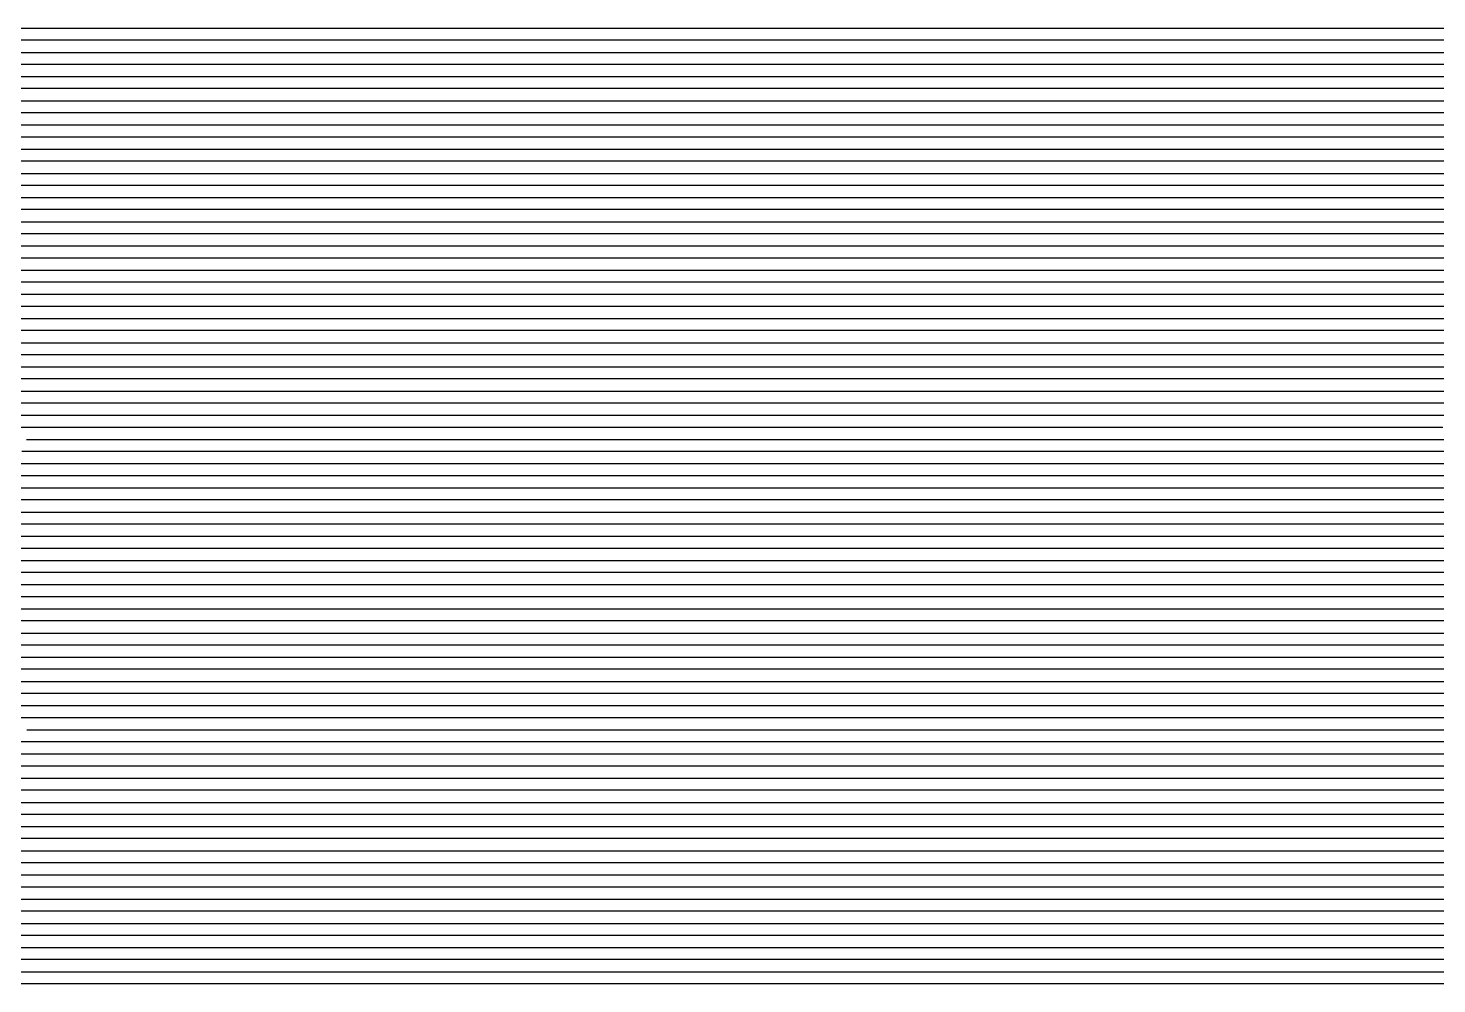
# Model space of a CAD drawing. Header units: metres. Extents: x -6.9 to 6.9, y -7 to 7.
# Drawn here: x -3.217 to -2.053, y -5.894 to -5.104 of the extents above; entities that cross this region are included whole.
import ezdxf

# ---------------------------------------------------------------- set-up
doc = ezdxf.new("R2010")
doc.units = ezdxf.units.M

msp = doc.modelspace()

# ---------------------------------------------------------------- linework, layer by layer
for p, q in [((-3.406501, -5.103531, -0.311699), (-3.084533, -5.103531, -0.27718)), ((-3.084533, -5.103531, -0.27718), (-2.847, -5.103531, -0.251099)), ((-2.847, -5.103531, -0.251099), (-2.636238, -5.103531, -0.228145)), ((-2.636238, -5.103531, -0.228145), (-2.352126, -5.103531, -0.196496)), ((-2.352126, -5.103531, -0.196496), (-2.200709, -5.103531, -0.179745)), ((-2.200709, -5.103531, -0.179745), (-1.874787, -5.103531, -0.142914)), ((-3.421571, -5.123531, -0.312672), (-3.092429, -5.123531, -0.277384)), ((-3.088481, -5.113531, -0.277282), (-3.414036, -5.113531, -0.312185)), ((-3.092429, -5.123531, -0.277384), (-2.859813, -5.123531, -0.251843)), ((-2.853406, -5.113531, -0.251471), (-3.088481, -5.113531, -0.277282)), ((-2.859813, -5.123531, -0.251843), (-2.643024, -5.123531, -0.228232)), ((-2.639631, -5.113531, -0.228188), (-2.853406, -5.113531, -0.251471)), ((-2.643024, -5.123531, -0.228232), (-2.363671, -5.123531, -0.197113)), ((-2.357898, -5.113531, -0.196804), (-2.639631, -5.113531, -0.228188)), ((-2.363671, -5.123531, -0.197113), (-2.206513, -5.123531, -0.179727)), ((-2.203611, -5.113531, -0.179736), (-2.357898, -5.113531, -0.196804)), ((-2.206513, -5.123531, -0.179727), (-1.885277, -5.123531, -0.143426)), ((-1.880032, -5.113531, -0.14317), (-2.203611, -5.113531, -0.179736)), ((-3.096377, -5.133531, -0.277486), (-3.429106, -5.133531, -0.313158)), ((-2.866219, -5.133531, -0.252214), (-3.096377, -5.133531, -0.277486)), ((-2.646417, -5.133531, -0.228276), (-2.866219, -5.133531, -0.252214)), ((-2.369444, -5.133531, -0.197422), (-2.646417, -5.133531, -0.228276)), ((-2.209414, -5.133531, -0.179719), (-2.369444, -5.133531, -0.197422)), ((-1.890521, -5.133531, -0.143682), (-2.209414, -5.133531, -0.179719)), ((-3.436641, -5.143531, -0.313645), (-3.100325, -5.143531, -0.277588)), ((-3.100325, -5.143531, -0.277588), (-2.872626, -5.143531, -0.252586)), ((-2.872626, -5.143531, -0.252586), (-2.64981, -5.143531, -0.22832)), ((-2.64981, -5.143531, -0.22832), (-2.375217, -5.143531, -0.197731)), ((-2.375217, -5.143531, -0.197731), (-2.212316, -5.143531, -0.17971)), ((-2.212316, -5.143531, -0.17971), (-1.895766, -5.143531, -0.143937)), ((-3.104273, -5.153531, -0.27769), (-3.444176, -5.153531, -0.314131)), ((-2.879033, -5.153531, -0.252958), (-3.104273, -5.153531, -0.27769)), ((-2.653203, -5.153531, -0.228363), (-2.879033, -5.153531, -0.252958)), ((-2.38099, -5.153531, -0.19804), (-2.653203, -5.153531, -0.228363)), ((-2.215218, -5.153531, -0.179701), (-2.38099, -5.153531, -0.19804)), ((-1.901011, -5.153531, -0.144193), (-2.215218, -5.153531, -0.179701)), ((-3.451711, -5.163531, -0.314618), (-3.108222, -5.163531, -0.277792)), ((-3.108222, -5.163531, -0.277792), (-2.885439, -5.163531, -0.25333)), ((-2.885439, -5.163531, -0.25333), (-2.656596, -5.163531, -0.228407)), ((-2.656596, -5.163531, -0.228407), (-2.386763, -5.163531, -0.198348)), ((-2.386763, -5.163531, -0.198348), (-2.21812, -5.163531, -0.179692)), ((-2.21812, -5.163531, -0.179692), (-1.906255, -5.163531, -0.144449)), ((-3.11217, -5.173531, -0.277894), (-3.459246, -5.173531, -0.315104)), ((-2.891846, -5.173531, -0.253702), (-3.11217, -5.173531, -0.277894)), ((-2.659989, -5.173531, -0.228451), (-2.891846, -5.173531, -0.253702)), ((-2.392536, -5.173531, -0.198657), (-2.659989, -5.173531, -0.228451)), ((-2.221022, -5.173531, -0.179683), (-2.392536, -5.173531, -0.198657)), ((-1.9115, -5.173531, -0.144705), (-2.221022, -5.173531, -0.179683)), ((-3.120066, -5.193531, -0.278098), (-3.474316, -5.193531, -0.316077)), ((-3.466781, -5.183531, -0.315591), (-3.116118, -5.183531, -0.277996)), ((-2.904659, -5.193531, -0.254446), (-3.120066, -5.193531, -0.278098)), ((-3.116118, -5.183531, -0.277996), (-2.898252, -5.183531, -0.254074)), ((-2.666775, -5.193531, -0.228538), (-2.904659, -5.193531, -0.254446)), ((-2.898252, -5.183531, -0.254074), (-2.663382, -5.183531, -0.228494)), ((-2.404082, -5.193531, -0.199275), (-2.666775, -5.193531, -0.228538)), ((-2.663382, -5.183531, -0.228494), (-2.398309, -5.183531, -0.198966)), ((-2.226826, -5.193531, -0.179666), (-2.404082, -5.193531, -0.199275)), ((-2.398309, -5.183531, -0.198966), (-2.223924, -5.183531, -0.179675)), ((-1.921989, -5.193531, -0.145217), (-2.226826, -5.193531, -0.179666)), ((-2.223924, -5.183531, -0.179675), (-1.916745, -5.183531, -0.144961)), ((-3.481851, -5.203531, -0.316564), (-3.124014, -5.203531, -0.2782)), ((-3.124014, -5.203531, -0.2782), (-2.911065, -5.203531, -0.254818)), ((-2.911065, -5.203531, -0.254818), (-2.670168, -5.203531, -0.228582)), ((-2.670168, -5.203531, -0.228582), (-2.409855, -5.203531, -0.199584)), ((-2.409855, -5.203531, -0.199584), (-2.229728, -5.203531, -0.179657)), ((-2.229728, -5.203531, -0.179657), (-1.927234, -5.203531, -0.145473)), ((-3.127962, -5.213531, -0.278301), (-3.489386, -5.213531, -0.31705)), ((-2.917472, -5.213531, -0.255189), (-3.127962, -5.213531, -0.278301)), ((-2.673561, -5.213531, -0.228625), (-2.917472, -5.213531, -0.255189)), ((-2.415628, -5.213531, -0.199892), (-2.673561, -5.213531, -0.228625)), ((-2.23263, -5.213531, -0.179648), (-2.415628, -5.213531, -0.199892)), ((-1.932479, -5.213531, -0.145729), (-2.23263, -5.213531, -0.179648)), ((-3.496922, -5.223531, -0.317537), (-3.13191, -5.223531, -0.278403)), ((-3.13191, -5.223531, -0.278403), (-2.923878, -5.223531, -0.255561)), ((-2.923878, -5.223531, -0.255561), (-2.676954, -5.223531, -0.228669)), ((-2.676954, -5.223531, -0.228669), (-2.421401, -5.223531, -0.200201)), ((-2.421401, -5.223531, -0.200201), (-2.235532, -5.223531, -0.179639)), ((-2.235532, -5.223531, -0.179639), (-1.937724, -5.223531, -0.145985)), ((-3.135858, -5.233531, -0.278505), (-3.504457, -5.233531, -0.318023)), ((-2.930285, -5.233531, -0.255933), (-3.135858, -5.233531, -0.278505)), ((-2.680347, -5.233531, -0.228713), (-2.930285, -5.233531, -0.255933)), ((-2.427174, -5.233531, -0.20051), (-2.680347, -5.233531, -0.228713)), ((-2.238434, -5.233531, -0.179631), (-2.427174, -5.233531, -0.20051)), ((-1.942968, -5.233531, -0.146241), (-2.238434, -5.233531, -0.179631)), ((-3.511992, -5.243531, -0.31851), (-3.139806, -5.243531, -0.278607)), ((-3.139806, -5.243531, -0.278607), (-2.936691, -5.243531, -0.256305)), ((-2.936691, -5.243531, -0.256305), (-2.68374, -5.243531, -0.228756)), ((-2.68374, -5.243531, -0.228756), (-2.432947, -5.243531, -0.200819)), ((-2.432947, -5.243531, -0.200819), (-2.241336, -5.243531, -0.179622)), ((-2.241336, -5.243531, -0.179622), (-1.948213, -5.243531, -0.146497)), ((-3.527062, -5.263531, -0.319483), (-3.147703, -5.263531, -0.278811)), ((-3.143755, -5.253531, -0.278709), (-3.519527, -5.253531, -0.318996)), ((-3.147703, -5.263531, -0.278811), (-2.949504, -5.263531, -0.257049)), ((-2.943098, -5.253531, -0.256677), (-3.143755, -5.253531, -0.278709)), ((-2.949504, -5.263531, -0.257049), (-2.690526, -5.263531, -0.228844)), ((-2.687133, -5.253531, -0.2288), (-2.943098, -5.253531, -0.256677)), ((-2.690526, -5.263531, -0.228844), (-2.444493, -5.263531, -0.201436)), ((-2.43872, -5.253531, -0.201128), (-2.687133, -5.253531, -0.2288)), ((-2.444493, -5.263531, -0.201436), (-2.24714, -5.263531, -0.179604)), ((-2.244238, -5.253531, -0.179613), (-2.43872, -5.253531, -0.201128)), ((-2.24714, -5.263531, -0.179604), (-1.958702, -5.263531, -0.147009)), ((-1.953458, -5.253531, -0.146753), (-2.244238, -5.253531, -0.179613)), ((-3.151651, -5.273531, -0.278913), (-3.534597, -5.273531, -0.319969)), ((-2.955911, -5.273531, -0.257421), (-3.151651, -5.273531, -0.278913)), ((-2.69392, -5.273531, -0.228887), (-2.955911, -5.273531, -0.257421)), ((-2.450266, -5.273531, -0.201745), (-2.69392, -5.273531, -0.228887)), ((-2.250042, -5.273531, -0.179595), (-2.450266, -5.273531, -0.201745)), ((-1.963947, -5.273531, -0.147265), (-2.250042, -5.273531, -0.179595)), ((-3.542132, -5.283531, -0.320456), (-3.155599, -5.283531, -0.279015)), ((-3.155599, -5.283531, -0.279015), (-2.962317, -5.283531, -0.257793)), ((-2.962317, -5.283531, -0.257793), (-2.697313, -5.283531, -0.228931)), ((-2.697313, -5.283531, -0.228931), (-2.456039, -5.283531, -0.202054)), ((-2.456039, -5.283531, -0.202054), (-2.252944, -5.283531, -0.179587)), ((-2.252944, -5.283531, -0.179587), (-1.969192, -5.283531, -0.147521)), ((-3.159547, -5.293531, -0.279117), (-3.549667, -5.293531, -0.320942)), ((-2.968724, -5.293531, -0.258165), (-3.159547, -5.293531, -0.279117)), ((-2.700706, -5.293531, -0.228975), (-2.968724, -5.293531, -0.258165)), ((-2.461812, -5.293531, -0.202363), (-2.700706, -5.293531, -0.228975)), ((-2.255846, -5.293531, -0.179578), (-2.461812, -5.293531, -0.202363)), ((-1.974436, -5.293531, -0.147777), (-2.255846, -5.293531, -0.179578)), ((-3.557202, -5.303531, -0.321429), (-3.163495, -5.303531, -0.279219)), ((-3.163495, -5.303531, -0.279219), (-2.975131, -5.303531, -0.258536)), ((-2.975131, -5.303531, -0.258536), (-2.704099, -5.303531, -0.229018)), ((-2.704099, -5.303531, -0.229018), (-2.467585, -5.303531, -0.202672)), ((-2.467585, -5.303531, -0.202672), (-2.258748, -5.303531, -0.179569)), ((-2.258748, -5.303531, -0.179569), (-1.979681, -5.303531, -0.148032)), ((-3.167443, -5.313531, -0.279321), (-3.564737, -5.313531, -0.321915)), ((-2.981537, -5.313531, -0.258908), (-3.167443, -5.313531, -0.279321)), ((-2.707492, -5.313531, -0.229062), (-2.981537, -5.313531, -0.258908)), ((-2.473358, -5.313531, -0.20298), (-2.707492, -5.313531, -0.229062)), ((-2.26165, -5.313531, -0.17956), (-2.473358, -5.313531, -0.20298)), ((-1.984926, -5.313531, -0.148288), (-2.26165, -5.313531, -0.17956)), ((-3.175339, -5.333531, -0.279525), (-3.579807, -5.333531, -0.322888)), ((-3.572272, -5.323531, -0.322402), (-3.171391, -5.323531, -0.279423)), ((-2.99435, -5.333531, -0.259652), (-3.175339, -5.333531, -0.279525)), ((-3.171391, -5.323531, -0.279423), (-2.987944, -5.323531, -0.25928)), ((-2.714278, -5.333531, -0.22915), (-2.99435, -5.333531, -0.259652)), ((-2.987944, -5.323531, -0.25928), (-2.710885, -5.323531, -0.229106)), ((-2.484904, -5.333531, -0.203598), (-2.714278, -5.333531, -0.22915)), ((-2.710885, -5.323531, -0.229106), (-2.479131, -5.323531, -0.203289)), ((-2.267454, -5.333531, -0.179543), (-2.484904, -5.333531, -0.203598)), ((-2.479131, -5.323531, -0.203289), (-2.264552, -5.323531, -0.179551)), ((-1.995415, -5.333531, -0.1488), (-2.267454, -5.333531, -0.179543)), ((-2.264552, -5.323531, -0.179551), (-1.99017, -5.323531, -0.148544)), ((-3.587342, -5.343531, -0.323375), (-3.179287, -5.343531, -0.279627)), ((-3.179287, -5.343531, -0.279627), (-3.000757, -5.343531, -0.260024)), ((-3.000757, -5.343531, -0.260024), (-2.717671, -5.343531, -0.229193)), ((-2.717671, -5.343531, -0.229193), (-2.490677, -5.343531, -0.203907)), ((-2.490677, -5.343531, -0.203907), (-2.270356, -5.343531, -0.179534)), ((-2.270356, -5.343531, -0.179534), (-2.00066, -5.343531, -0.149056)), ((-3.183236, -5.353531, -0.279729), (-3.594878, -5.353531, -0.323861)), ((-3.007163, -5.353531, -0.260396), (-3.183236, -5.353531, -0.279729)), ((-2.721064, -5.353531, -0.229237), (-3.007163, -5.353531, -0.260396)), ((-2.496449, -5.353531, -0.204216), (-2.721064, -5.353531, -0.229237)), ((-2.273258, -5.353531, -0.179525), (-2.496449, -5.353531, -0.204216)), ((-2.005905, -5.353531, -0.149312), (-2.273258, -5.353531, -0.179525)), ((-3.602413, -5.363531, -0.324348), (-3.187184, -5.363531, -0.279831)), ((-3.187184, -5.363531, -0.279831), (-3.01357, -5.363531, -0.260768)), ((-3.01357, -5.363531, -0.260768), (-2.724457, -5.363531, -0.229281)), ((-2.724457, -5.363531, -0.229281), (-2.502222, -5.363531, -0.204524)), ((-2.502222, -5.363531, -0.204524), (-2.27616, -5.363531, -0.179516)), ((-2.27616, -5.363531, -0.179516), (-2.011149, -5.363531, -0.149568)), ((-3.191132, -5.373531, -0.279933), (-3.609948, -5.373531, -0.324834)), ((-3.019976, -5.373531, -0.26114), (-3.191132, -5.373531, -0.279933)), ((-2.72785, -5.373531, -0.229324), (-3.019976, -5.373531, -0.26114)), ((-2.507995, -5.373531, -0.204833), (-2.72785, -5.373531, -0.229324)), ((-2.279062, -5.373531, -0.179507), (-2.507995, -5.373531, -0.204833)), ((-2.016394, -5.373531, -0.149824), (-2.279062, -5.373531, -0.179507)), ((-3.617483, -5.383531, -0.325321), (-3.19508, -5.383531, -0.280034)), ((-3.19508, -5.383531, -0.280034), (-3.026383, -5.383531, -0.261511)), ((-3.026383, -5.383531, -0.261511), (-2.731243, -5.383531, -0.229368)), ((-2.731243, -5.383531, -0.229368), (-2.513768, -5.383531, -0.205142)), ((-2.513768, -5.383531, -0.205142), (-2.281963, -5.383531, -0.179498)), ((-2.281963, -5.383531, -0.179498), (-2.021639, -5.383531, -0.15008)), ((-3.632553, -5.403531, -0.326294), (-3.202976, -5.403531, -0.280238)), ((-3.199028, -5.393531, -0.280136), (-3.625018, -5.393531, -0.325807)), ((-3.202976, -5.403531, -0.280238), (-3.039196, -5.403531, -0.262255)), ((-3.032789, -5.393531, -0.261883), (-3.199028, -5.393531, -0.280136)), ((-3.039196, -5.403531, -0.262255), (-2.738029, -5.403531, -0.229455)), ((-2.734636, -5.393531, -0.229412), (-3.032789, -5.393531, -0.261883)), ((-2.738029, -5.403531, -0.229455), (-2.525314, -5.403531, -0.20576)), ((-2.519541, -5.393531, -0.205451), (-2.734636, -5.393531, -0.229412)), ((-2.525314, -5.403531, -0.20576), (-2.287767, -5.403531, -0.179481)), ((-2.284865, -5.393531, -0.17949), (-2.519541, -5.393531, -0.205451)), ((-2.287767, -5.403531, -0.179481), (-2.032128, -5.403531, -0.150592)), ((-2.026883, -5.393531, -0.150336), (-2.284865, -5.393531, -0.17949)), ((-3.206924, -5.413531, -0.28034), (-3.640088, -5.413531, -0.32678)), ((-3.045602, -5.413531, -0.262627), (-3.206924, -5.413531, -0.28034)), ((-2.741422, -5.413531, -0.229499), (-3.045602, -5.413531, -0.262627)), ((-2.531087, -5.413531, -0.206068), (-2.741422, -5.413531, -0.229499)), ((-2.290669, -5.413531, -0.179472), (-2.531087, -5.413531, -0.206068)), ((-2.037373, -5.413531, -0.150848), (-2.290669, -5.413531, -0.179472)), ((-3.647623, -5.423531, -0.327267), (-3.210872, -5.423531, -0.280442)), ((-3.210872, -5.423531, -0.280442), (-3.052009, -5.423531, -0.262999)), ((-3.052009, -5.423531, -0.262999), (-2.744815, -5.423531, -0.229543)), ((-2.744815, -5.423531, -0.229543), (-2.53686, -5.423531, -0.206377)), ((-2.53686, -5.423531, -0.206377), (-2.293571, -5.423531, -0.179463)), ((-2.293571, -5.423531, -0.179463), (-2.042617, -5.423531, -0.151104)), ((-3.21482, -5.433531, -0.280544), (-3.655158, -5.433531, -0.327753)), ((-3.058415, -5.433531, -0.263371), (-3.21482, -5.433531, -0.280544)), ((-2.748208, -5.433531, -0.229586), (-3.058415, -5.433531, -0.263371)), ((-2.542633, -5.433531, -0.206686), (-2.748208, -5.433531, -0.229586)), ((-2.296473, -5.433531, -0.179454), (-2.542633, -5.433531, -0.206686)), ((-2.047862, -5.433531, -0.15136), (-2.296473, -5.433531, -0.179454)), ((-3.218768, -5.443531, -0.280646), (-3.064822, -5.443531, -0.263743)), ((-3.064822, -5.443531, -0.263743), (-2.751601, -5.443531, -0.22963)), ((-2.751601, -5.443531, -0.22963), (-2.548406, -5.443531, -0.206995)), ((-2.548406, -5.443531, -0.206995), (-2.299375, -5.443531, -0.179446)), ((-2.299375, -5.443531, -0.179446), (-2.053107, -5.443531, -0.151616)), ((-2.053107, -5.443531, -0.151616), (-1.854982, -5.443531, -0.129342)), ((-3.071229, -5.453531, -0.264115), (-3.222717, -5.453531, -0.280748)), ((-2.754995, -5.453531, -0.229674), (-3.071229, -5.453531, -0.264115)), ((-2.554179, -5.453531, -0.207304), (-2.754995, -5.453531, -0.229674)), ((-2.302277, -5.453531, -0.179437), (-2.554179, -5.453531, -0.207304)), ((-2.058351, -5.453531, -0.151872), (-2.302277, -5.453531, -0.179437)), ((-1.857481, -5.453531, -0.129289), (-2.058351, -5.453531, -0.151872)), ((-3.084042, -5.473531, -0.264858), (-3.230613, -5.473531, -0.280952)), ((-3.226665, -5.463531, -0.28085), (-3.077635, -5.463531, -0.264486)), ((-2.761781, -5.473531, -0.229761), (-3.084042, -5.473531, -0.264858)), ((-3.077635, -5.463531, -0.264486), (-2.758388, -5.463531, -0.229717)), ((-2.565725, -5.473531, -0.207921), (-2.761781, -5.473531, -0.229761)), ((-2.758388, -5.463531, -0.229717), (-2.559952, -5.463531, -0.207612)), ((-2.308081, -5.473531, -0.179419), (-2.565725, -5.473531, -0.207921)), ((-2.559952, -5.463531, -0.207612), (-2.305179, -5.463531, -0.179428)), ((-2.068841, -5.473531, -0.152383), (-2.308081, -5.473531, -0.179419)), ((-2.305179, -5.463531, -0.179428), (-2.063596, -5.463531, -0.152127)), ((-1.862478, -5.473531, -0.129183), (-2.068841, -5.473531, -0.152383)), ((-2.063596, -5.463531, -0.152127), (-1.85998, -5.463531, -0.129236)), ((-3.234561, -5.483531, -0.281054), (-3.090448, -5.483531, -0.26523)), ((-3.090448, -5.483531, -0.26523), (-2.765174, -5.483531, -0.229805)), ((-2.765174, -5.483531, -0.229805), (-2.571498, -5.483531, -0.20823)), ((-2.571498, -5.483531, -0.20823), (-2.310983, -5.483531, -0.17941)), ((-2.310983, -5.483531, -0.17941), (-2.074086, -5.483531, -0.152639)), ((-2.074086, -5.483531, -0.152639), (-1.864977, -5.483531, -0.129131)), ((-3.096855, -5.493531, -0.265602), (-3.238509, -5.493531, -0.281156)), ((-2.768567, -5.493531, -0.229848), (-3.096855, -5.493531, -0.265602)), ((-2.577271, -5.493531, -0.208539), (-2.768567, -5.493531, -0.229848)), ((-2.313885, -5.493531, -0.179402), (-2.577271, -5.493531, -0.208539)), ((-2.07933, -5.493531, -0.152895), (-2.313885, -5.493531, -0.179402)), ((-1.867476, -5.493531, -0.129078), (-2.07933, -5.493531, -0.152895)), ((-3.242457, -5.503531, -0.281258), (-3.103261, -5.503531, -0.265974)), ((-3.103261, -5.503531, -0.265974), (-2.77196, -5.503531, -0.229892)), ((-2.77196, -5.503531, -0.229892), (-2.583044, -5.503531, -0.208848)), ((-2.583044, -5.503531, -0.208848), (-2.316787, -5.503531, -0.179393)), ((-2.316787, -5.503531, -0.179393), (-2.084575, -5.503531, -0.153151)), ((-2.084575, -5.503531, -0.153151), (-1.869974, -5.503531, -0.129025)), ((-3.109668, -5.513531, -0.266346), (-3.246405, -5.513531, -0.28136)), ((-2.775353, -5.513531, -0.229936), (-3.109668, -5.513531, -0.266346)), ((-2.588817, -5.513531, -0.209156), (-2.775353, -5.513531, -0.229936)), ((-2.319689, -5.513531, -0.179384), (-2.588817, -5.513531, -0.209156)), ((-2.08982, -5.513531, -0.153407), (-2.319689, -5.513531, -0.179384)), ((-1.872473, -5.513531, -0.128972), (-2.08982, -5.513531, -0.153407)), ((-3.250353, -5.523531, -0.281462), (-3.116074, -5.523531, -0.266718)), ((-3.116074, -5.523531, -0.266718), (-2.778746, -5.523531, -0.22998)), ((-2.778746, -5.523531, -0.22998), (-2.59459, -5.523531, -0.209465)), ((-2.59459, -5.523531, -0.209465), (-2.322591, -5.523531, -0.179375)), ((-2.322591, -5.523531, -0.179375), (-2.095064, -5.523531, -0.153663)), ((-2.095064, -5.523531, -0.153663), (-1.874972, -5.523531, -0.12892)), ((-3.258249, -5.543531, -0.281666), (-3.128887, -5.543531, -0.267462)), ((-3.122481, -5.533531, -0.26709), (-3.254301, -5.533531, -0.281564)), ((-3.128887, -5.543531, -0.267462), (-2.785532, -5.543531, -0.230067)), ((-2.782139, -5.533531, -0.230023), (-3.122481, -5.533531, -0.26709)), ((-2.785532, -5.543531, -0.230067), (-2.606136, -5.543531, -0.210083)), ((-2.600363, -5.533531, -0.209774), (-2.782139, -5.533531, -0.230023)), ((-2.606136, -5.543531, -0.210083), (-2.328395, -5.543531, -0.179358)), ((-2.325493, -5.533531, -0.179366), (-2.600363, -5.533531, -0.209774)), ((-2.328395, -5.543531, -0.179358), (-2.105554, -5.543531, -0.154175)), ((-2.100309, -5.533531, -0.153919), (-2.325493, -5.533531, -0.179366)), ((-2.105554, -5.543531, -0.154175), (-1.879969, -5.543531, -0.128814)), ((-1.877471, -5.533531, -0.128867), (-2.100309, -5.533531, -0.153919)), ((-3.135294, -5.553531, -0.267833), (-3.262198, -5.553531, -0.281767)), ((-2.788925, -5.553531, -0.230111), (-3.135294, -5.553531, -0.267833)), ((-2.611909, -5.553531, -0.210392), (-2.788925, -5.553531, -0.230111)), ((-2.331297, -5.553531, -0.179349), (-2.611909, -5.553531, -0.210392)), ((-2.110798, -5.553531, -0.154431), (-2.331297, -5.553531, -0.179349)), ((-1.882468, -5.553531, -0.128761), (-2.110798, -5.553531, -0.154431)), ((-3.266146, -5.563531, -0.281869), (-3.1417, -5.563531, -0.268205)), ((-3.1417, -5.563531, -0.268205), (-2.792318, -5.563531, -0.230154)), ((-2.792318, -5.563531, -0.230154), (-2.617682, -5.563531, -0.2107)), ((-2.617682, -5.563531, -0.2107), (-2.334199, -5.563531, -0.17934)), ((-2.334199, -5.563531, -0.17934), (-2.116043, -5.563531, -0.154687)), ((-2.116043, -5.563531, -0.154687), (-1.884967, -5.563531, -0.128709)), ((-3.148107, -5.573531, -0.268577), (-3.270094, -5.573531, -0.281971)), ((-2.795711, -5.573531, -0.230198), (-3.148107, -5.573531, -0.268577)), ((-2.623455, -5.573531, -0.211009), (-2.795711, -5.573531, -0.230198)), ((-2.337101, -5.573531, -0.179331), (-2.623455, -5.573531, -0.211009)), ((-2.121288, -5.573531, -0.154943), (-2.337101, -5.573531, -0.179331)), ((-1.887465, -5.573531, -0.128656), (-2.121288, -5.573531, -0.154943)), ((-3.274042, -5.583531, -0.282073), (-3.154514, -5.583531, -0.268949)), ((-3.154514, -5.583531, -0.268949), (-2.799104, -5.583531, -0.230242)), ((-2.799104, -5.583531, -0.230242), (-2.629227, -5.583531, -0.211318)), ((-2.629227, -5.583531, -0.211318), (-2.340003, -5.583531, -0.179322)), ((-2.340003, -5.583531, -0.179322), (-2.126532, -5.583531, -0.155199)), ((-2.126532, -5.583531, -0.155199), (-1.889964, -5.583531, -0.128603)), ((-3.16092, -5.593531, -0.269321), (-3.27799, -5.593531, -0.282175)), ((-2.802497, -5.593531, -0.230285), (-3.16092, -5.593531, -0.269321)), ((-2.635, -5.593531, -0.211627), (-2.802497, -5.593531, -0.230285)), ((-2.342905, -5.593531, -0.179314), (-2.635, -5.593531, -0.211627)), ((-2.131777, -5.593531, -0.155455), (-2.342905, -5.593531, -0.179314)), ((-1.892463, -5.593531, -0.12855), (-2.131777, -5.593531, -0.155455)), ((-3.281938, -5.603531, -0.282277), (-3.167327, -5.603531, -0.269693)), ((-3.167327, -5.603531, -0.269693), (-2.80589, -5.603531, -0.230329)), ((-2.80589, -5.603531, -0.230329), (-2.640773, -5.603531, -0.211936)), ((-2.640773, -5.603531, -0.211936), (-2.345807, -5.603531, -0.179305)), ((-2.345807, -5.603531, -0.179305), (-2.137022, -5.603531, -0.155711)), ((-2.137022, -5.603531, -0.155711), (-1.894961, -5.603531, -0.128497)), ((-3.289834, -5.623531, -0.282481), (-3.18014, -5.623531, -0.270437)), ((-3.173733, -5.613531, -0.270065), (-3.285886, -5.613531, -0.282379)), ((-3.18014, -5.623531, -0.270437), (-2.812676, -5.623531, -0.230416)), ((-2.809283, -5.613531, -0.230373), (-3.173733, -5.613531, -0.270065)), ((-2.812676, -5.623531, -0.230416), (-2.652319, -5.623531, -0.212553)), ((-2.646546, -5.613531, -0.212244), (-2.809283, -5.613531, -0.230373)), ((-2.652319, -5.623531, -0.212553), (-2.35161, -5.623531, -0.179287)), ((-2.348709, -5.613531, -0.179296), (-2.646546, -5.613531, -0.212244)), ((-2.35161, -5.623531, -0.179287), (-2.147511, -5.623531, -0.156222)), ((-2.142267, -5.613531, -0.155967), (-2.348709, -5.613531, -0.179296)), ((-2.147511, -5.623531, -0.156222), (-1.899959, -5.623531, -0.128392)), ((-1.89746, -5.613531, -0.128445), (-2.142267, -5.613531, -0.155967)), ((-3.186546, -5.633531, -0.270808), (-3.293782, -5.633531, -0.282583)), ((-2.81607, -5.633531, -0.23046), (-3.186546, -5.633531, -0.270808)), ((-2.658092, -5.633531, -0.212862), (-2.81607, -5.633531, -0.23046)), ((-2.354512, -5.633531, -0.179278), (-2.658092, -5.633531, -0.212862)), ((-2.152756, -5.633531, -0.156478), (-2.354512, -5.633531, -0.179278)), ((-1.902458, -5.633531, -0.128339), (-2.152756, -5.633531, -0.156478)), ((-3.297731, -5.643531, -0.282685), (-3.192953, -5.643531, -0.27118)), ((-3.192953, -5.643531, -0.27118), (-2.819463, -5.643531, -0.230504)), ((-2.819463, -5.643531, -0.230504), (-2.663865, -5.643531, -0.213171)), ((-2.663865, -5.643531, -0.213171), (-2.357414, -5.643531, -0.179269)), ((-2.357414, -5.643531, -0.179269), (-2.158001, -5.643531, -0.156734)), ((-2.158001, -5.643531, -0.156734), (-1.904956, -5.643531, -0.128286)), ((-3.199359, -5.653531, -0.271552), (-3.301679, -5.653531, -0.282787)), ((-2.822856, -5.653531, -0.230547), (-3.199359, -5.653531, -0.271552)), ((-2.669638, -5.653531, -0.21348), (-2.822856, -5.653531, -0.230547)), ((-2.360316, -5.653531, -0.179261), (-2.669638, -5.653531, -0.21348)), ((-2.163245, -5.653531, -0.15699), (-2.360316, -5.653531, -0.179261)), ((-1.907455, -5.653531, -0.128234), (-2.163245, -5.653531, -0.15699)), ((-3.305627, -5.663531, -0.282889), (-3.205766, -5.663531, -0.271924)), ((-3.205766, -5.663531, -0.271924), (-2.826249, -5.663531, -0.230591)), ((-2.826249, -5.663531, -0.230591), (-2.675411, -5.663531, -0.213788)), ((-2.675411, -5.663531, -0.213788), (-2.363218, -5.663531, -0.179252)), ((-2.363218, -5.663531, -0.179252), (-2.16849, -5.663531, -0.157246)), ((-2.16849, -5.663531, -0.157246), (-1.909954, -5.663531, -0.128181)), ((-3.212172, -5.673531, -0.272296), (-3.309575, -5.673531, -0.282991)), ((-2.829642, -5.673531, -0.230635), (-3.212172, -5.673531, -0.272296)), ((-2.681184, -5.673531, -0.214097), (-2.829642, -5.673531, -0.230635)), ((-2.36612, -5.673531, -0.179243), (-2.681184, -5.673531, -0.214097)), ((-2.173735, -5.673531, -0.157502), (-2.36612, -5.673531, -0.179243)), ((-1.912452, -5.673531, -0.128128), (-2.173735, -5.673531, -0.157502)), ((-2.836428, -5.693531, -0.230722), (-3.224985, -5.693531, -0.27304)), ((-3.218579, -5.683531, -0.272668), (-2.833035, -5.683531, -0.230678)), ((-2.69273, -5.693531, -0.214715), (-2.836428, -5.693531, -0.230722)), ((-2.833035, -5.683531, -0.230678), (-2.686957, -5.683531, -0.214406)), ((-2.371924, -5.693531, -0.179225), (-2.69273, -5.693531, -0.214715)), ((-2.686957, -5.683531, -0.214406), (-2.369022, -5.683531, -0.179234)), ((-2.184224, -5.693531, -0.158014), (-2.371924, -5.693531, -0.179225)), ((-2.369022, -5.683531, -0.179234), (-2.178979, -5.683531, -0.157758)), ((-1.91745, -5.693531, -0.128022), (-2.184224, -5.693531, -0.158014)), ((-2.178979, -5.683531, -0.157758), (-1.914951, -5.683531, -0.128075)), ((-3.231392, -5.703531, -0.273412), (-2.839821, -5.703531, -0.230766)), ((-2.839821, -5.703531, -0.230766), (-2.698503, -5.703531, -0.215023)), ((-2.698503, -5.703531, -0.215023), (-2.374826, -5.703531, -0.179217)), ((-2.374826, -5.703531, -0.179217), (-2.189469, -5.703531, -0.15827)), ((-2.189469, -5.703531, -0.15827), (-1.919948, -5.703531, -0.12797)), ((-2.843214, -5.713531, -0.23081), (-3.237798, -5.713531, -0.273783)), ((-2.704276, -5.713531, -0.215332), (-2.843214, -5.713531, -0.23081)), ((-2.377728, -5.713531, -0.179208), (-2.704276, -5.713531, -0.215332)), ((-2.194714, -5.713531, -0.158526), (-2.377728, -5.713531, -0.179208)), ((-1.922447, -5.713531, -0.127917), (-2.194714, -5.713531, -0.158526)), ((-3.244205, -5.723531, -0.274155), (-2.846607, -5.723531, -0.230853)), ((-2.846607, -5.723531, -0.230853), (-2.710049, -5.723531, -0.215641)), ((-2.710049, -5.723531, -0.215641), (-2.38063, -5.723531, -0.179199)), ((-2.38063, -5.723531, -0.179199), (-2.199958, -5.723531, -0.158782)), ((-2.199958, -5.723531, -0.158782), (-1.924946, -5.723531, -0.127864)), ((-2.85, -5.733531, -0.230897), (-3.250612, -5.733531, -0.274527)), ((-2.715822, -5.733531, -0.21595), (-2.85, -5.733531, -0.230897)), ((-2.383532, -5.733531, -0.17919), (-2.715822, -5.733531, -0.21595)), ((-2.205203, -5.733531, -0.159038), (-2.383532, -5.733531, -0.17919)), ((-1.927445, -5.733531, -0.127811), (-2.205203, -5.733531, -0.159038)), ((-3.257018, -5.743531, -0.274899), (-2.853393, -5.743531, -0.230941)), ((-2.853393, -5.743531, -0.230941), (-2.721595, -5.743531, -0.216259)), ((-2.721595, -5.743531, -0.216259), (-2.386434, -5.743531, -0.179181)), ((-2.386434, -5.743531, -0.179181), (-2.210448, -5.743531, -0.159294)), ((-2.210448, -5.743531, -0.159294), (-1.929943, -5.743531, -0.127759)), ((-3.269831, -5.763531, -0.275643), (-2.860179, -5.763531, -0.231028)), ((-2.856786, -5.753531, -0.230984), (-3.263425, -5.753531, -0.275271)), ((-2.860179, -5.763531, -0.231028), (-2.733141, -5.763531, -0.216876)), ((-2.727368, -5.753531, -0.216567), (-2.856786, -5.753531, -0.230984)), ((-2.733141, -5.763531, -0.216876), (-2.392238, -5.763531, -0.179164)), ((-2.389336, -5.753531, -0.179173), (-2.727368, -5.753531, -0.216567)), ((-2.392238, -5.763531, -0.179164), (-2.220937, -5.763531, -0.159806)), ((-2.215692, -5.753531, -0.15955), (-2.389336, -5.753531, -0.179173)), ((-2.220937, -5.763531, -0.159806), (-1.934941, -5.763531, -0.127653)), ((-1.932442, -5.753531, -0.127706), (-2.215692, -5.753531, -0.15955)), ((-2.863572, -5.773531, -0.231072), (-3.276238, -5.773531, -0.276015)), ((-2.738914, -5.773531, -0.217185), (-2.863572, -5.773531, -0.231072)), ((-2.39514, -5.773531, -0.179155), (-2.738914, -5.773531, -0.217185)), ((-2.226182, -5.773531, -0.160062), (-2.39514, -5.773531, -0.179155)), ((-1.937439, -5.773531, -0.1276), (-2.226182, -5.773531, -0.160062)), ((-3.282644, -5.783531, -0.276387), (-2.866965, -5.783531, -0.231115)), ((-2.866965, -5.783531, -0.231115), (-2.744687, -5.783531, -0.217494)), ((-2.744687, -5.783531, -0.217494), (-2.398042, -5.783531, -0.179146)), ((-2.398042, -5.783531, -0.179146), (-2.231426, -5.783531, -0.160317)), ((-2.231426, -5.783531, -0.160317), (-1.939938, -5.783531, -0.127547)), ((-2.870358, -5.793531, -0.231159), (-3.289051, -5.793531, -0.276759)), ((-2.75046, -5.793531, -0.217803), (-2.870358, -5.793531, -0.231159)), ((-2.400944, -5.793531, -0.179137), (-2.75046, -5.793531, -0.217803)), ((-2.236671, -5.793531, -0.160573), (-2.400944, -5.793531, -0.179137)), ((-1.942437, -5.793531, -0.127495), (-2.236671, -5.793531, -0.160573)), ((-3.295457, -5.803531, -0.27713), (-2.873752, -5.803531, -0.231203)), ((-2.873752, -5.803531, -0.231203), (-2.756233, -5.803531, -0.218111)), ((-2.756233, -5.803531, -0.218111), (-2.403846, -5.803531, -0.179129)), ((-2.403846, -5.803531, -0.179129), (-2.241916, -5.803531, -0.160829)), ((-2.241916, -5.803531, -0.160829), (-1.944935, -5.803531, -0.127442)), ((-2.877145, -5.813531, -0.231246), (-3.301864, -5.813531, -0.277502)), ((-2.762006, -5.813531, -0.21842), (-2.877145, -5.813531, -0.231246)), ((-2.406748, -5.813531, -0.17912), (-2.762006, -5.813531, -0.21842)), ((-2.24716, -5.813531, -0.161085), (-2.406748, -5.813531, -0.17912)), ((-1.947434, -5.813531, -0.127389), (-2.24716, -5.813531, -0.161085)), ((-2.883931, -5.833531, -0.231334), (-3.314677, -5.833531, -0.278246)), ((-3.30827, -5.823531, -0.277874), (-2.880538, -5.823531, -0.23129)), ((-2.773551, -5.833531, -0.219038), (-2.883931, -5.833531, -0.231334)), ((-2.880538, -5.823531, -0.23129), (-2.767778, -5.823531, -0.218729)), ((-2.412552, -5.833531, -0.179102), (-2.773551, -5.833531, -0.219038)), ((-2.767778, -5.823531, -0.218729), (-2.40965, -5.823531, -0.179111)), ((-2.25765, -5.833531, -0.161597), (-2.412552, -5.833531, -0.179102)), ((-2.40965, -5.823531, -0.179111), (-2.252405, -5.823531, -0.161341)), ((-1.952432, -5.833531, -0.127284), (-2.25765, -5.833531, -0.161597)), ((-2.252405, -5.823531, -0.161341), (-1.949933, -5.823531, -0.127336)), ((-3.321083, -5.843531, -0.278618), (-2.887324, -5.843531, -0.231377)), ((-2.887324, -5.843531, -0.231377), (-2.779324, -5.843531, -0.219347)), ((-2.779324, -5.843531, -0.219347), (-2.415454, -5.843531, -0.179093)), ((-2.415454, -5.843531, -0.179093), (-2.262895, -5.843531, -0.161853)), ((-2.262895, -5.843531, -0.161853), (-1.95493, -5.843531, -0.127231)), ((-2.890717, -5.853531, -0.231421), (-3.32749, -5.853531, -0.27899)), ((-2.785097, -5.853531, -0.219655), (-2.890717, -5.853531, -0.231421)), ((-2.418356, -5.853531, -0.179084), (-2.785097, -5.853531, -0.219655)), ((-2.268139, -5.853531, -0.162109), (-2.418356, -5.853531, -0.179084)), ((-1.957429, -5.853531, -0.127178), (-2.268139, -5.853531, -0.162109)), ((-3.333897, -5.863531, -0.279362), (-2.89411, -5.863531, -0.231465)), ((-2.89411, -5.863531, -0.231465), (-2.79087, -5.863531, -0.219964)), ((-2.79087, -5.863531, -0.219964), (-2.421257, -5.863531, -0.179076)), ((-2.421257, -5.863531, -0.179076), (-2.273384, -5.863531, -0.162365)), ((-2.273384, -5.863531, -0.162365), (-1.959928, -5.863531, -0.127125)), ((-2.897503, -5.873531, -0.231508), (-3.340303, -5.873531, -0.279734)), ((-2.796643, -5.873531, -0.220273), (-2.897503, -5.873531, -0.231508)), ((-2.424159, -5.873531, -0.179067), (-2.796643, -5.873531, -0.220273)), ((-2.278629, -5.873531, -0.162621), (-2.424159, -5.873531, -0.179067)), ((-1.962426, -5.873531, -0.127072), (-2.278629, -5.873531, -0.162621)), ((-3.34671, -5.883531, -0.280105), (-2.900896, -5.883531, -0.231552)), ((-2.900896, -5.883531, -0.231552), (-2.802416, -5.883531, -0.220582)), ((-2.802416, -5.883531, -0.220582), (-2.427061, -5.883531, -0.179058)), ((-2.427061, -5.883531, -0.179058), (-2.283873, -5.883531, -0.162877)), ((-2.283873, -5.883531, -0.162877), (-1.964925, -5.883531, -0.12702)), ((-2.904289, -5.893531, -0.231596), (-3.353116, -5.893531, -0.280477)), ((-2.808189, -5.893531, -0.220891), (-2.904289, -5.893531, -0.231596)), ((-2.429963, -5.893531, -0.179049), (-2.808189, -5.893531, -0.220891)), ((-2.289118, -5.893531, -0.163133), (-2.429963, -5.893531, -0.179049)), ((-1.967424, -5.893531, -0.126967), (-2.289118, -5.893531, -0.163133))]:
    msp.add_line(p, q)

doc.saveas('drawing.dxf')
